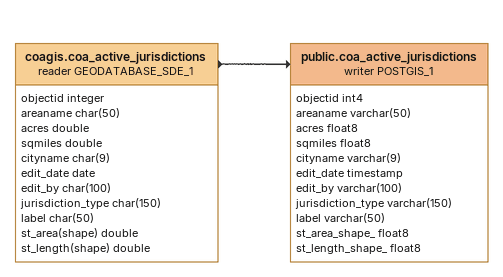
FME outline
coagis.coa_active_jurisdictions (reader GEODATABASE_SDE_1)
    attributes: objectid integer, areaname char(50), acres double, sqmiles double, cityname char(9), edit_date date, edit_by char(100), jurisdiction_type char(150), label char(50), st_area(shape) double, st_length(shape) double
    -> public.coa_active_jurisdictions (writer POSTGIS_1)
public.coa_active_jurisdictions (writer POSTGIS_1)
    attributes: objectid int4, areaname varchar(50), acres float8, sqmiles float8, cityname varchar(9), edit_date timestamp, edit_by varchar(100), jurisdiction_type varchar(150), label varchar(50), st_area_shape_ float8, st_length_shape_ float8
